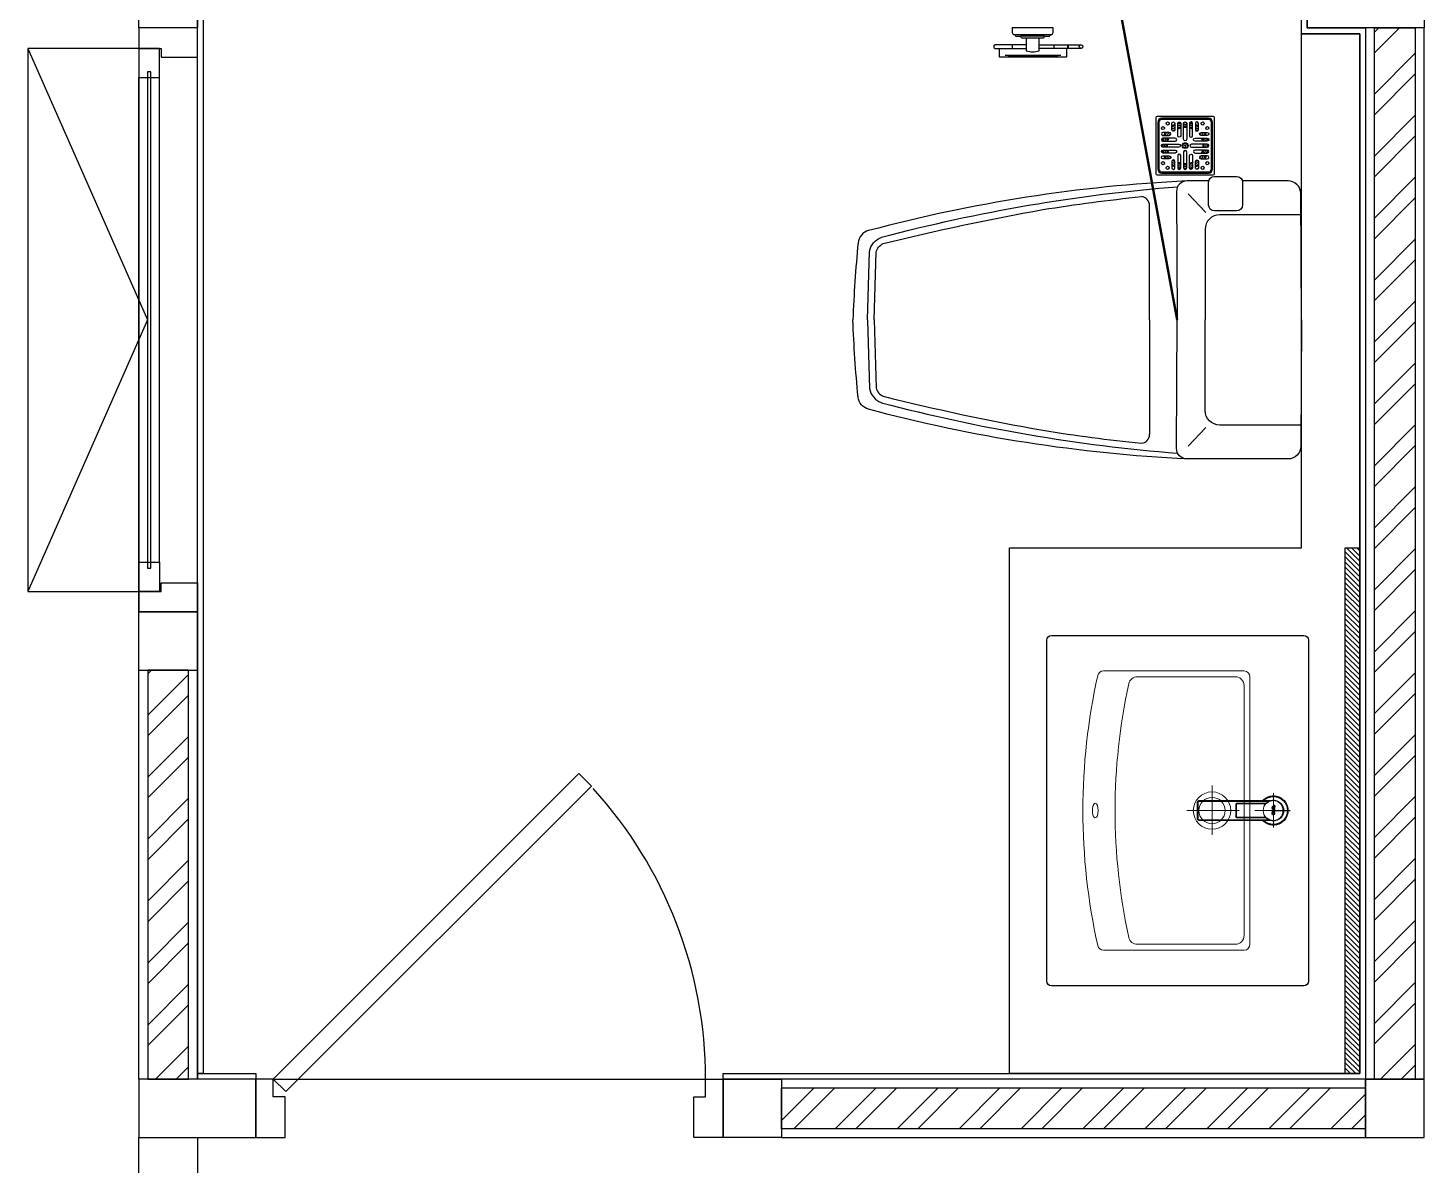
# Model space of a CAD drawing. Header units: inches. Extents: x -1366 to 1200, y -585 to 2545.
# Drawn here: x 724.522 to 726.912, y 1991.243 to 1993.19 of the extents above; entities that cross this region are included whole.
import ezdxf
from ezdxf.enums import TextEntityAlignment as Align

# ---------------------------------------------------------------- set-up
doc = ezdxf.new("R2010")
doc.units = ezdxf.units.IN
doc.header["$MEASUREMENT"] = 0
doc.linetypes.add('CENTER', pattern=[1.625, 1.25, -0.125, 0.125, -0.125])
doc.layers.get('0').update_dxf_attribs({"linetype": 'CONTINUOUS'})
for name, color, linetype in [('02___PRT_ALL_AXES', 7, 'CONTINUOUS'), ('Counter', 6, 'CONTINUOUS'), ('DOOR', 7, 'CONTINUOUS'), ('DOOR_SWNG', 1, 'CONTINUOUS'), ('Floor-2', 9, 'CONTINUOUS'), ('SANITARY', 9, 'CONTINUOUS'), ('SN - Sanitary', 144, 'CONTINUOUS'), ('WALL', 7, 'CONTINUOUS'), ('Wall-Tile', 4, 'CONTINUOUS'), ('WALL_HATC', 251, 'CONTINUOUS'), ('WC-DET', 8, 'CONTINUOUS'), ('WC-DET1', 15, 'CONTINUOUS'), ('WC-DET2', 15, 'CONTINUOUS'), ('WC-OUT', 9, 'CONTINUOUS'), ('WC-SERIAL', 4, 'CONTINUOUS'), ('wind', 7, 'CONTINUOUS')]:
    doc.layers.add(name, color=color, linetype=linetype)
doc.layers.add('LAYER_1', color=5, linetype='CONTINUOUS', lineweight=50)
doc.styles.get("Standard").update_dxf_attribs({"font": 'THSarabunPSK.ttf'})
pattern_1 = [(224.9969445753095, (691.6061392136249, 2004.809566115988), (0.0530301804106212, -0.0530358366165461), []), (224.9969445753095, (691.5707838746752, 2004.80956800139), (0.0530301804106212, -0.0530358366165461), [])]

# ---------------------------------------------------------------- blocks, each defined once
blk = doc.blocks.new('VRH_FUVHU-W002AS_100 x100')
at = {"layer": 'SN - Sanitary'}
for points in [[(-48, -50), (48, -50, 0.414213562373095), (50, -48), (50, 48, 0.414213562373095), (48, 50), (-48, 50, 0.414213562373095), (-50, 48), (-50, -48, 0.414213562373095)], [(-40, -47), (40, -47, 0.414213562373095), (47, -40), (47, 40, 0.414213562373095), (40, 47), (-40.00000000000001, 47, 0.414213562373095), (-47.00000000000001, 40), (-47, -40, 0.414213562373095)], [(-40, -45), (40, -45, 0.414213562373095), (45, -40), (45, 40, 0.414213562373095), (40, 45), (-40.00000000000001, 45, 0.414213562373095), (-45.00000000000001, 40), (-45, -40, 0.414213562373095)], [(-17.49613179034714, 27.16785456634489, -0.9999999999999999), (-22.76647637825772, 27.16785456634483), (-22.76647637825772, 37.9756906261477, -0.9999999999999999), (-17.49613179034714, 37.97569062614775)], [(-7.522825035663573, 16.97573283329206, -0.9999999999999999), (-12.79316962357416, 16.97573283329206), (-12.79316962357416, 37.97569062614775, -0.9999999999999999), (-7.522825035663573, 37.97569062614775)], [(2.635172293955293, 10.83381712265373, -0.9999999999999999), (-2.635172293955293, 10.83381712265367), (-2.635172293955293, 37.97569062614775, -0.9999999999999999), (2.635172293955293, 37.97569062614775)], [(7.522825035663573, 16.97573283329206, 0.9999999999999999), (12.79316962357416, 16.97573283329206), (12.79316962357416, 37.97569062614775, 0.9999999999999999), (7.522825035663573, 37.97569062614775)], [(17.49613179034714, 27.16785456634489, 0.9999999999999999), (22.76647637825772, 27.16785456634483), (22.76647637825772, 37.9756906261477, 0.9999999999999999), (17.49613179034714, 37.97569062614775)], [(-27.16785456634489, 17.49613179034714, 0.9999999999999999), (-27.16785456634489, 22.76647637825772), (-37.97569062614775, 22.76647637825772, 0.9999999999999999), (-37.97569062614775, 17.49613179034714)], [(-16.97573283329211, 7.522825035663573, 0.9999999999999999), (-16.97573283329211, 12.79316962357416), (-37.97569062614775, 12.79316962357416, 0.9999999999999999), (-37.97569062614775, 7.522825035663573)], [(-10.83381712265373, -2.635172293955293, 0.9999999999999999), (-10.83381712265373, 2.635172293955293), (-37.97569062614775, 2.635172293955293, 0.9999999999999999), (-37.97569062614775, -2.635172293955293)], [(10.83381712265373, -2.635172293955293, -0.9999999999999999), (10.83381712265373, 2.635172293955293), (37.97569062614775, 2.635172293955293, -0.9999999999999999), (37.97569062614775, -2.635172293955293)], [(16.97573283329211, 7.522825035663573, -0.9999999999999999), (16.97573283329211, 12.79316962357416), (37.97569062614775, 12.79316962357416, -0.9999999999999999), (37.97569062614775, 7.522825035663573)], [(27.16785456634489, 17.49613179034714, -0.9999999999999999), (27.16785456634489, 22.76647637825772), (37.97569062614775, 22.76647637825772, -0.9999999999999999), (37.97569062614775, 17.49613179034714)], [(-16.97573283329211, -7.522825035663573, -0.9999999999999999), (-16.97573283329211, -12.79316962357416), (-37.97569062614775, -12.79316962357416, -0.9999999999999999), (-37.97569062614775, -7.522825035663573)], [(-27.16785456634489, -17.49613179034714, -0.9999999999999999), (-27.16785456634489, -22.76647637825772), (-37.97569062614775, -22.76647637825772, -0.9999999999999999), (-37.97569062614775, -17.49613179034714)], [(-7.522825035663573, -16.97573283329206, 0.9999999999999999), (-12.79316962357416, -16.97573283329206), (-12.79316962357416, -37.97569062614775, 0.9999999999999999), (-7.522825035663573, -37.97569062614775)], [(2.635172293955293, -10.83381712265373, 0.9999999999999999), (-2.635172293955293, -10.83381712265367), (-2.635172293955293, -37.97569062614775, 0.9999999999999999), (2.635172293955293, -37.97569062614775)], [(7.522825035663573, -16.97573283329206, -0.9999999999999999), (12.79316962357416, -16.97573283329206), (12.79316962357416, -37.97569062614775, -0.9999999999999999), (7.522825035663573, -37.97569062614775)], [(16.97573283329211, -7.522825035663573, 0.9999999999999999), (16.97573283329211, -12.79316962357416), (37.97569062614775, -12.79316962357416, 0.9999999999999999), (37.97569062614775, -7.522825035663573)], [(27.16785456634489, -17.49613179034714, 0.9999999999999999), (27.16785456634489, -22.76647637825772), (37.97569062614775, -22.76647637825772, 0.9999999999999999), (37.97569062614775, -17.49613179034714)], [(-17.49613179034714, -27.16785456634489, 0.9999999999999999), (-22.76647637825772, -27.16785456634483), (-22.76647637825772, -37.9756906261477, 0.9999999999999999), (-17.49613179034714, -37.97569062614775)], [(17.49613179034714, -27.16785456634489, -0.9999999999999999), (22.76647637825772, -27.16785456634483), (22.76647637825772, -37.9756906261477, -0.9999999999999999), (17.49613179034714, -37.97569062614775)]]:
    blk.add_lwpolyline(points, format="xyb", close=True, dxfattribs=at)
for points in [[(-47, 40), (-45, 40)], [(-40.00000000000003, 47.00000000000006), (-40, 45.00000000000006)], [(40.00000000000003, 47.00000000000006), (40, 45.00000000000006)], [(47, 40), (45, 40)], [(2.01506858167204, 0), (-2.01506858167204, 0)], [(0, -2.01506858167204), (0, 2.01506858167204)], [(-47, -40), (-45, -40)], [(-40.00000000000003, -47.00000000000003), (-40, -45.00000000000006)], [(40.00000000000003, -47.00000000000003), (40, -45.00000000000006)], [(47, -40), (45, -40)]]:
    blk.add_lwpolyline(points, dxfattribs=at)
for centre, radius in [((-37.97569062614775, 30.00503489224138), 2.635172293955293), ((-30.00503489224138, 37.9756906261477), 2.635172293955293), ((30.00503489224138, 37.9756906261477), 2.635172293955293), ((37.97569062614775, 30.00503489224138), 2.635172293955293), ((0, 0), 5), ((0, 0), 4), ((-37.97569062614775, -30.00503489224138), 2.635172293955293), ((-30.00503489224138, -37.9756906261477), 2.635172293955293), ((30.00503489224138, -37.9756906261477), 2.635172293955293), ((37.97569062614775, -30.00503489224138), 2.635172293955293)]:
    blk.add_circle(centre, radius, dxfattribs=at)
for radius, start, end in [(40.61086292010305, 115.5198605312625, 124.0973472642219), (38.90313067597299, 116.7267363850329, 125.8177820269512), (35.78999019699813, 119.2653814011738, 129.5025791263159), (32.79759380335099, 122.2393826201363, 130.7225385202378), (38.90313067597299, 101.160198665241, 109.1987952548455), (35.78999019699813, 102.1336949111558, 110.9437386379434), (32.79759380335099, 103.260057349662, 112.9584987904541), (30.8143920969319, 104.1306313798617, 114.5299377394349), (40.61086292010305, 101.6879179859994, 108.2626432864232), (35.78999019699813, 85.77756230422611, 94.22243769577389), (32.79759380335099, 85.39151642012311, 94.60848357987689), (30.8143920969319, 85.09421150847987, 94.90578849152014), (38.90313067597299, 86.32255456619133, 93.67744543380869), (35.78999019699813, 69.05626136205657, 77.86630508884417), (32.79759380335099, 67.04150120954591, 76.73994265033804), (30.8143920969319, 65.47006226056509, 75.8693686201383), (38.90313067597299, 70.80120474515454, 78.83980133475904), (40.61086292010305, 71.73735671357684, 78.31208201400062), (40.61086292010305, 55.9026527357781, 64.48013946873748), (38.90313067597299, 54.18221797304879, 63.27326361496705), (35.78999019699813, 50.49742087368411, 60.73461859882617), (32.79759380335099, 49.27746147976224, 57.7606173798637), (40.61086292010305, 161.7373567135768, 168.312082013999), (38.90313067597299, 176.3225545661898, 183.6774454338102), (38.90313067597299, 160.801204745155, 168.8398013347606), (40.61086292010305, 145.9026527357768, 154.4801394687375), (35.78999019699813, 175.7775623042276, 184.2224376957724), (35.78999019699813, 159.0562613620572, 167.8663050888454), (38.90313067597299, 144.1822179730475, 153.273263614967), (32.79759380335099, 175.3915164201233, 184.6084835798767), (32.79759380335099, 157.0415012095444, 166.7399426503392), (35.78999019699813, 140.4974208736841, 150.7346185988268), (30.8143920969319, 175.0942115084797, 184.9057884915203), (30.8143920969319, 155.4700622605629, 165.8693686201399), (32.79759380335099, 139.2774614797646, 147.7606173798623), (32.79759380335099, 32.23938262013767, 40.72253852023547), (35.78999019699813, 29.2653814011732, 39.50257912631591), (30.8143920969319, 14.13063137986013, 24.52993773943707), (32.79759380335099, 13.26005734966076, 22.95849879045559), (30.8143920969319, 355.0942115084797, 4.905788491520265), (38.90313067597299, 26.72673638503295, 35.81778202695254), (32.79759380335099, 355.3915164201233, 4.608483579876753), (35.78999019699813, 12.13369491115458, 20.94373863794284), (40.61086292010305, 25.51986053126252, 34.09734726422325), (35.78999019699813, 355.7775623042276, 4.222437695772387), (38.90313067597299, 11.16019866523936, 19.19879525484493), (40.61086292010305, 11.68791798600097, 18.26264328642316), (38.90313067597299, 356.3225545661898, 3.677445433810205), (40.61086292010305, 191.687917986001, 198.2626432864232), (38.90313067597299, 191.1601986652394, 199.1987952548449), (40.61086292010305, 205.5198605312625, 214.0973472642233), (35.78999019699813, 192.1336949111546, 200.9437386379428), (38.90313067597299, 206.726736385033, 215.8177820269525), (32.79759380335099, 193.2600573496608, 202.9584987904556), (35.78999019699813, 209.2653814011732, 219.5025791263159), (30.8143920969319, 194.1306313798601, 204.529937739437), (32.79759380335099, 212.2393826201377, 220.7225385202355), (32.79759380335099, 319.2774614797645, 327.7606173798623), (35.78999019699813, 320.4974208736841, 330.7346185988268), (30.8143920969319, 335.4700622605629, 345.8693686201399), (32.79759380335099, 337.0415012095444, 346.7399426503392), (38.90313067597299, 324.1822179730475, 333.273263614967), (35.78999019699813, 339.0562613620572, 347.8663050888454), (40.61086292010305, 325.9026527357768, 334.4801394687374), (38.90313067597299, 340.8012047451551, 348.8398013347606), (40.61086292010305, 341.7373567135768, 348.312082013999), (35.78999019699813, 230.4974208736841, 240.7346185988262), (38.90313067597299, 234.1822179730488, 243.273263614967), (40.61086292010305, 235.9026527357781, 244.4801394687374), (32.79759380335099, 229.2774614797622, 237.7606173798637), (30.8143920969319, 245.4700622605651, 255.8693686201383), (32.79759380335099, 247.0415012095459, 256.739942650338), (35.78999019699813, 249.0562613620565, 257.8663050888442), (38.90313067597299, 250.8012047451546, 258.839801334759), (40.61086292010305, 251.7373567135768, 258.3120820140006), (30.8143920969319, 265.0942115084798, 274.9057884915201), (32.79759380335099, 265.3915164201231, 274.6084835798769), (35.78999019699813, 265.7775623042261, 274.2224376957739), (38.90313067597299, 266.3225545661913, 273.6774454338087), (30.8143920969319, 284.1306313798617, 294.5299377394349), (32.79759380335099, 283.260057349662, 292.9584987904541), (35.78999019699813, 282.1336949111558, 290.9437386379435), (38.90313067597299, 281.160198665241, 289.1987952548454), (40.61086292010305, 281.6879179859994, 288.2626432864232), (32.79759380335099, 302.2393826201363, 310.7225385202378), (35.78999019699813, 299.2653814011738, 309.5025791263159), (38.90313067597299, 296.726736385033, 305.8177820269512), (40.61086292010305, 295.5198605312626, 304.0973472642219)]:
    blk.add_arc((0, 0), radius, start, end, dxfattribs=at)
blk = doc.blocks.new('PM753P')
at = {"layer": 'WC-DET'}
for points in [[(0.03, -0.0109999999999999), (-0.03, -0.0109999999999999)], [(-0.02, -0.0139999999999999), (0.02, -0.0139999999999999)], [(-0.061, -0.029), (-0.061, -0.035)], [(-0.0595, -0.029), (-0.0595, -0.035)], [(-0.048, -0.047), (0.047, -0.047)], [(-0.0362424936599984, -0.029), (-0.0362424936599984, -0.035)], [(0.0352317941165917, -0.029), (0.0352317941165917, -0.035)], [(-0.0432976107272254, -0.0485), (0.0417425668072313, -0.0485)]]:
    blk.add_lwpolyline(points, dxfattribs=at)
at = {"layer": 'WC-OUT'}
blk.add_lwpolyline([(0.02, -0.0145), (0.02, -0.0154999999999998, -0.4142135623730951), (0.0185, -0.0169999999999999), (-0.0185, -0.0169999999999999, -0.4142135623730951), (-0.02, -0.0154999999999998), (-0.02, -0.0145, 0.4142135623730951), (-0.0204999999999999, -0.0139999999999999), (-0.0285, -0.0139999999999999, -0.4142135623730951), (-0.03, -0.0125), (-0.03, -0.0115, 0.4142135623730973), (-0.0304999999999999, -0.0109999999999999), (-0.032, -0.0109999999999999, -0.4142135623730951), (-0.035, -0.008), (-0.035, 1e-16), (0.035, 1e-16), (0.035, -0.008, -0.4142135623731015), (0.032, -0.0109999999999999), (0.0305, -0.0109999999999999, 0.4142135623730951), (0.03, -0.0114999999999998), (0.03, -0.0125, -0.4142135623730951), (0.0285, -0.0139999999999999), (0.0205, -0.0139999999999999, 0.4142135623730951)], format="xyb", close=True, dxfattribs=at)
for points in [[(0.011, -0.0169999999999999), (0.011, -0.0389999999999999, -0.1818181818181812), (-0.011, -0.0389999999999999), (-0.011, -0.0169999999999999)], [(-0.011, -0.0289999999999999), (-0.083, -0.0289999999999999, 0.9999999705492818), (-0.083, -0.0349999999999999), (-0.011, -0.0349999999999999)], [(0.011, -0.0289999999999999), (0.064, -0.0289999999999999, -0.9999999705492818), (0.064, -0.0349999999999999), (0.011, -0.0349999999999999)]]:
    blk.add_lwpolyline(points, format="xyb", dxfattribs=at)
blk.add_lwpolyline([(-0.058, -0.035), (-0.058, -0.05), (0.057, -0.05), (0.057, -0.035)], dxfattribs=at)
blk.add_arc((-0.0827812566828428, -0.0318620091079737), 0.0028716502099702, 265.7151114807709, 94.6963102614544, dxfattribs=at)
at = {"layer": 'WC-SERIAL', "flags": 8}
blk.add_attdef('PM753', text='', height=0.03, dxfattribs=at).set_placement((0.007, -0.1009), align=Align.MIDDLE)
blk = doc.blocks.new('ct1113ap')
h = blk.add_hatch()
h.set_pattern_fill('ANSI31', color=1, style=0)
h.set_pattern_definition([(44.99999999999078, (-850.4884690823365, 321.9648326864616), (-0.088388347648106, 0.0883883476485607), [])])
h.paths.add_polyline_path([(1.500001759286533, 2.087502280799072, 1.000000000000004), (-1.500001759281076, 2.087502280799072, 1.000000000000004)])
h.paths.add_polyline_path([(1.100854637759767, 2.087502280799072, -1.000000000000004), (-1.10085463775431, 2.087502280799072, -1.000000000000004)], flags=16)
h.paths.add_polyline_path([(1.500001759286533, -5.305351320383579, 1.000000000000004), (-1.500001759281076, -5.305351320383579, 1.000000000000004)])
h.paths.add_polyline_path([(1.100854637759767, -5.305351320383579, -1.000000000000004), (-1.10085463775431, -5.305351320383579, -1.000000000000004)], flags=16)
h.paths.add_polyline_path([(2.729528236517581, -6.805353078329972), (1.528914164049638, -6.805353078329972), (1.528914164049638, -8.005965182403543), (2.729528236517581, -8.005965182403543)])
h.paths.add_polyline_path([(-0.5746404504661768, 4.366378870855442, -3.621206788829094), (0.5551465604839905, 4.354723525523241), (0.8421258720336482, 4.064049882289055, 3.204250205246413), (-0.8641300081799272, 4.079266260557688)])
h.paths.add_polyline_path([(1.07048490309171, -2.524952780639069), (-1.466250977688105, -2.524952780639069), (-1.466250977688105, -2.891886529256681), (1.07048490309171, -2.891886529256681), (1.07048490309171, -3.655349561103776), (1.465530169543854, -3.655349561103776), (1.465530169543854, -1.75852171523502), (1.07048490309171, -1.75852171523502)])
h.paths.add_polyline_path([(1.07048490309171, -0.3285913400500249), (-1.466250977688105, -0.3285913400500249), (-1.466250977688105, -0.6953554867500316), (1.07048490309171, -0.6953554867500316), (1.07048490309171, -1.458521715241659), (1.465530169543854, -1.458521715241659), (1.465530169543854, 0.4375005215188139), (1.07048490309171, 0.4375005215188139)])
at = {"color": 7, "linetype": 'Continuous'}
for p, q in [((-130, 14), (-130, -14)), ((-64, -11), (-64, 11)), ((-63, 12), (-13.97318861249914, 12)), ((-13.97318861249914, -12), (-63, -12))]:
    blk.add_line(p, q, dxfattribs=at)
at = {"color": 6, "linetype": 'Continuous'}
for p, q in [((-129, 14.15730337080004), (-129, -14.15730337080004)), ((-127, 16.17977528089978), (-126.9999999903994, 17)), ((-63.5, -11.07382550330021), (-63.5, 11.07382550340026)), ((-63, 12), (-63, 11.57718120810023)), ((-63, 11.57718120810023), (-13.97318861249914, 11.57718120810023)), ((-13.97318861249914, 12), (-13.97318861249914, 11.57718120810023)), ((-127, -16.17977528089978), (-127, -17)), ((-63, -12), (-63, -11.57718120800018)), ((-13.97318861249914, -11.57718120800018), (-63, -11.57718120800018)), ((-13.97318861249914, -12), (-13.97318861249914, -11.57718120800018))]:
    blk.add_line(p, q, dxfattribs=at)
at = {"color": 6}
for p, q in [((-0.5746404504661768, 4.366378870854987), (-0.8641300081799272, 4.079266260557688)), ((0.8421258720336482, 4.064049882289055), (0.5551465604839905, 4.354723525523241))]:
    blk.add_line(p, q, dxfattribs=at)
at = {"color": 6, "linetype": 'CENTER'}
blk.add_line((1.965546018685018, 0), (28.78572519084719, 0), dxfattribs=at)
at = {"color": 7, "linetype": 'Continuous'}
for centre, radius, start, end in [((-127, 14), 3, 90, 180), ((-63, 11), 1, 90, 180), ((-13.97318861249914, 15), 3, 270, 312.970283931714), ((0, 0), 17.49999999999969, 227.0297160682904, 132.970283931714), ((-127, -14), 3, 180, 270), ((-63, -11), 1, 180, 270), ((-13.97318861249914, -15), 3.000000000000056, 47.02971606829045, 90)]:
    blk.add_arc(centre, radius, start, end, dxfattribs=at)
at = {"color": 6, "linetype": 'Continuous'}
for centre, radius, start, end in [((-13.97491401949992, 15.06448335520008), 3.487302574000151, 270.0283481412262, 313.2038062101046), ((-13.97491204439939, -15.06447837079986), 3.487297588600085, 46.79616138008737, 89.97168426861734)]:
    blk.add_arc(centre, radius, start, end, dxfattribs=at)
for points, knots in [([(-129, 14.15730337080004), (-129.1276235729001, 14.15730337069999), (-129.3639961357994, 14.15022047620005), (-129.6417424165993, 14.12439102179997), (-129.8219364779998, 14.09108611820011), (-129.9053654140989, 14.06868629170003), (-129.9550250954999, 14.04729536739978), (-129.9832336726995, 14.03091557080006), (-130, 14.01206145650031), (-130, 14)], [0, 0, 0, 0, 0.3708297692, 0.686781185, 0.8093465603, 0.9027239472, 0.937688755, 0.9649535973000001, 1, 1, 1, 1]), ([(-127, 16.17977528089978), (-127.2632323176995, 16.17975461569995), (-127.7945735904996, 16.07199168729994), (-128.4592873308993, 15.61568856190024), (-128.8982742817989, 14.94399776770024), (-128.9999850614995, 14.41751897199993), (-129, 14.15730337080004)], [0, 0, 0, 0, 0.2515762181, 0.5020865635, 0.7513069165999999, 1, 1, 1, 1]), ([(-64, 11), (-64, 11.00576802260002), (-63.98664390779959, 11.01933749230011), (-63.9380127138993, 11.03776040620005), (-63.836082111, 11.05700305430037), (-63.6821990446997, 11.07050077560007), (-63.5638080509998, 11.0738253870004), (-63.5, 11.07382550340026)], [0, 0, 0, 0, 0.0336419379, 0.0951387048, 0.3109430639, 0.6278401362, 1, 1, 1, 1]), ([(-63.5, 11.07382550340026), (-63.49998971369951, 11.13880605750001), (-63.47438575589968, 11.27028775029976), (-63.36412982440015, 11.43749396610019), (-63.19794968169936, 11.55056821650032), (-63.06557039809923, 11.57717508350015), (-63, 11.57718120810023)], [0, 0, 0, 0, 0.2489735036, 0.4984401567, 0.7487665066, 1, 1, 1, 1]), ([(-11.92833174229963, 12.80487804879976), (-11.92512090990022, 12.80786908660002), (-11.90949544899922, 12.80558127980021), (-11.88746590600022, 12.79308713330011), (-11.85338685030001, 12.7701770816002), (-11.79204948049937, 12.72090842109992), (-11.70102841910011, 12.63804687740003), (-11.62717455559959, 12.5638872605), (-11.58752226399884, 12.5225077754003)], [0, 0, 0, 0, 0.0293660704, 0.0878353064, 0.1785040218, 0.2992734553, 0.6164653629, 1, 1, 1, 1]), ([(-11.58752226399884, 12.5225077754003), (-10.98870842040014, 13.08404552310003), (-9.707075093499952, 14.12268449190015), (-7.579398114599826, 15.38617376169987), (-5.286566154600223, 16.32914493530006), (-2.876962985299542, 16.92883416519999), (-0.4028010123001877, 17.17010663309975), (2.080437673100278, 17.04665858860017), (4.516915811000217, 16.5617213280002), (6.852987591900273, 15.72774779459996), (9.039244145100383, 14.56500884120032), (11.03145776020028, 13.09992531850003), (12.79057889420073, 11.3637074256003), (14.28230615450047, 9.391721899500226), (15.47687387570113, 7.223557754399735), (16.34941597070065, 4.90288580610013), (16.8809814754004, 2.478372682699955), (16.99999516520074, 0.8255417031000434), (17, 0)], [0, 0, 0, 0, 0.0623128127, 0.1247039322, 0.1872047529, 0.2498223249, 0.3125165349, 0.3752228425, 0.4378715281, 0.5004136845, 0.5628373072999999, 0.6251699931, 0.6874685123000001, 0.7497984735, 0.8122104613, 0.8747263506, 0.9373360472, 1, 1, 1, 1]), ([(17, 0), (16.99998034090095, -0.8259717828000248), (16.88084951339988, -2.479582122399734), (16.3488621032011, -4.90496727180016), (15.47574273559985, -7.225977788600176), (14.28079796220027, -9.3940429485001), (12.78882958920076, -11.36567222560006), (11.02963389180059, -13.1014630226), (9.03744443260075, -14.56612349789975), (6.85130366210069, -15.72847853860003), (4.515417734000948, -16.5621248077), (2.079168711899911, -17.04680564039973), (-0.4038242895994699, -17.17007211960026), (-2.877744119199633, -16.92868920789988), (-5.287127261199203, -16.32895190930003), (-7.57975717519912, -15.38598242549961), (-9.7072466289992, -14.12255797990019), (-10.98876335909972, -13.08399423880019), (-11.58752226399884, -12.52250777539984)], [0, 0, 0, 0, 0.0626966017, 0.1253327672, 0.1878600622, 0.2502732937, 0.3125979268, 0.3748900587, 0.4372159853, 0.4996324443, 0.5621673296, 0.6248090406, 0.6875089679, 0.7501974359, 0.8128098559999999, 0.8753064086, 0.937692889, 1, 1, 1, 1]), ([(-129, -14.15730337080004), (-129.1276235522, -14.1573033151999), (-129.3639960903001, -14.15022034479989), (-129.6417423491994, -14.12439084659991), (-129.8219364255001, -14.09108595739963), (-129.9053653771989, -14.06868615769963), (-129.9550250745997, -14.04729526019992), (-129.9832336398995, -14.03091550489989), (-130, -14.01206143699983), (-130, -14)], [0, 0, 0, 0, 0.3708297443, 0.6867811856999999, 0.8093465956, 0.9027240055, 0.9376888133, 0.9649536504999999, 1, 1, 1, 1]), ([(-129, -14.15730337080004), (-128.9999779259997, -14.41761388469968), (-128.8982039560997, -14.94428320960014), (-128.4590079705995, -15.61598612619991), (-127.7942810873992, -16.07206895249965), (-127.2631315257995, -16.17976149539982), (-127, -16.17977528089978)], [0, 0, 0, 0, 0.2487835579, 0.4980902018, 0.7485203495999999, 1, 1, 1, 1]), ([(-64, -11), (-64, -11.00576806299978), (-63.98664400889902, -11.01933766559978), (-63.93801274699945, -11.03776074079997), (-63.83608221279974, -11.05700343309991), (-63.68219908959964, -11.07050105500002), (-63.56380807409914, -11.07382550330021), (-63.5, -11.07382550330021)], [0, 0, 0, 0, 0.0336421618, 0.0951389677, 0.3109431736, 0.6278401376, 1, 1, 1, 1]), ([(-63, -11.57718120800018), (-63.06562409710023, -11.57717073669983), (-63.19810550319926, -11.55052587350019), (-63.36428612209966, -11.43733677820001), (-63.47442499689896, -11.27013114149986), (-63.49999404449954, -11.13875226389973), (-63.5, -11.07382550330021)], [0, 0, 0, 0, 0.2514393374, 0.5019403528999999, 0.7512325158, 1, 1, 1, 1]), ([(-11.92833179199988, -12.80487800250012), (-11.92512099829946, -12.80786906989988), (-11.90949552939946, -12.80558141829988), (-11.8874660101992, -12.79308727769967), (-11.85338696489998, -12.7701773105), (-11.79204958139962, -12.7209086554999), (-11.70102847099952, -12.63804704929998), (-11.62717457500003, -12.5638873332), (-11.58752226369961, -12.52250777569998)], [0, 0, 0, 0, 0.0293660084, 0.0878350981, 0.1785036794, 0.2992730229, 0.6164650183, 1, 1, 1, 1])]:
    blk.add_open_spline(points, degree=3, knots=knots, dxfattribs=at)
at = {"layer": '02___PRT_ALL_AXES', "color": 7, "linetype": 'Continuous'}
for p, q in [((-4.138757871499365, 17), (-127, 17)), ((-127, -17), (-4.139300584000011, -17))]:
    blk.add_line(p, q, dxfattribs=at)
at = {"layer": '02___PRT_ALL_AXES', "color": 6, "linetype": 'Continuous'}
for p, q in [((-6.661550761598846, 16.17977528089978), (-127, 16.17977528089978)), ((-127, -16.17977528089978), (-6.662001693999628, -16.17977528089978))]:
    blk.add_line(p, q, dxfattribs=at)
at = {"layer": '02___PRT_ALL_AXES', "color": 7, "linetype": 'Continuous'}
blk.add_arc((0, 0), 24.9999999999998, 222.8438244378139, 137.1561755621861, dxfattribs=at)
at = {"layer": '02___PRT_ALL_AXES', "color": 6, "linetype": 'Continuous'}
blk.add_arc((0, 0), 23.99999999999978, 225.105360638503, 134.8946393615016, dxfattribs=at)
at = {"layer": 'LAYER_1', "color": 6}
for p, q in [((1.07048490309171, 0.4375005215188139), (1.07048490309171, -0.3285913400500249)), ((1.465530169543854, 0.4375005215188139), (1.07048490309171, 0.4375005215188139)), ((1.465530169543854, -1.458521715241659), (1.465530169543854, 0.4375005215188139)), ((1.07048490309171, -0.3285913400500249), (-1.466250977688105, -0.3285913400500249)), ((-1.466250977688105, -0.3285913400500249), (-1.466250977688105, -0.6953554867500316)), ((-1.466250977688105, -0.6953554867500316), (1.07048490309171, -0.6953554867500316)), ((1.07048490309171, -2.524952780639069), (-1.466250977688105, -2.524952780639069)), ((-1.466250977688105, -2.524952780639069), (-1.466250977688105, -2.891886529256681)), ((-1.466250977688105, -2.891886529256681), (1.07048490309171, -2.891886529256681)), ((1.07048490309171, -0.6953554867500316), (1.07048490309171, -1.458521715241659)), ((1.07048490309171, -1.458521715241659), (1.465530169543854, -1.458521715241659)), ((1.07048490309171, -1.75852171523502), (1.07048490309171, -2.524952780639069)), ((1.465530169543854, -1.75852171523502), (1.07048490309171, -1.75852171523502)), ((1.07048490309171, -2.891886529256681), (1.07048490309171, -3.655349561103776)), ((1.07048490309171, -3.655349561103776), (1.465530169543854, -3.655349561103776)), ((1.465530169543854, -3.655349561103776), (1.465530169543854, -1.75852171523502)), ((2.729528236517581, -6.805353078329972), (1.528914164049638, -6.805353078329972)), ((1.528914164049638, -6.805353078329972), (1.528914164049638, -8.005965182403543)), ((1.528914164049638, -8.005965182403543), (2.729528236517581, -8.005965182403543)), ((2.729528236517581, -6.805353078329972), (2.729528236517581, -8.005965182403543))]:
    blk.add_line(p, q, dxfattribs=at)
for centre, radius in [((1.819e-12, 2.087502280799072), 1.500001759284714), ((1.819e-12, 2.087502280799072), 1.100854637757948), ((1.819e-12, -5.305351320383579), 1.500001759282895), ((1.819e-12, -5.305351320383579), 1.100854637757948)]:
    blk.add_circle(centre, radius, dxfattribs=at)
for radius, start, end in [(1.500001759283208, 304.1538210663375, 234.8242792842708), (1.100854637757473, 300.2840258994606, 238.5338426009147)]:
    blk.add_arc((1.819e-12, 5.305351333793624), radius, start, end, dxfattribs=at)
blk = doc.blocks.new('TF0504P-Acacia')
at = {"layer": 'WC-DET', "lineweight": 13}
for p, q in [((0.0001049031961031, -0.0321434932991451), (-9.5674802481e-06, -0.0919662851954399)), ((0.0288665125557657, -0.0600000000000591), (-0.0297586527784404, -0.0600000000000591)), ((-0.2390000000000043, -0.3509329914782029), (-0.2390000000000043, -0.1100000000000136)), ((-0.2289999999999566, -0.1000000000000227), (0.2290000000000134, -0.1000000000000227)), ((-0.2139999999999702, -0.1100000000000136), (0.2140000000000271, -0.1100000000000136)), ((2.84e-14, -0.1184787535918303), (2.84e-14, -0.2083192096957873)), ((0.2390000000000043, -0.3509329914782029), (0.2390000000000043, -0.1100000000000136)), ((-0.2289999999999566, -0.2927992166048625), (-0.2289999999999566, -0.125)), ((0.2290000000000134, -0.2927992166048625), (0.2290000000000134, -0.125)), ((-0.043114024419225, -0.1650000000000773), (0.0414906653489595, -0.1650000000000773))]:
    blk.add_line(p, q, dxfattribs=at)
for centre, radius in [((-9.5674802481e-06, -0.0600000000000591), 0.0175), ((2.84e-14, -0.1650000000000773), 0.0320000000000009), ((2.84e-14, -0.1650000000000773), 0.0225)]:
    blk.add_circle(centre, radius, dxfattribs=at)
for centre, radius, start, end in [((-0.2289999999999566, -0.1100000000000136), 0.01, 90, 180), ((-0.2139999999999702, -0.125), 0.015, 90, 180), ((0.2140000000000271, -0.125), 0.015, 0, 90), ((0.2290000000000134, -0.1100000000000136), 0.01, 0, 90), ((-0.2139999999999702, -0.2927992166048625), 0.015, 180, 257.6249040752241), ((2.84e-14, 0.6825498239652461), 1.013549823965333, 257.6249040752241, 282.3750959247759), ((0.2140000000000271, -0.2927992166048625), 0.015, 282.3750959247759, 0), ((-0.2289999999999566, -0.3509329914782029), 0.01, 180, 257.5062156881711), ((0.2290000000000134, -0.3509329914782029), 0.01, 282.4937843118289, 0), ((2.84e-14, 0.6815815904694773), 1.067604539288558, 257.4949743890396, 282.5050256109605)]:
    blk.add_arc(centre, radius, start, end, dxfattribs=at)
blk.add_ellipse((2.84e-14, -0.3648533190984153), major_axis=(-0.0125, 0), ratio=0.4000000000000001, dxfattribs=at)
at = {"layer": 'WC-OUT'}
blk.add_lwpolyline([(-0.2920000000000016, -0.4480000000000546, -0.4142135623730951), (-0.2999999999999829, -0.4400000000000546), (-0.3000000000000016, -0.0080000000000382, -0.4142135623730951), (-0.2920000000000016, 0), (0.2920000000000016, 0, -0.4142135623730951), (0.3000000000000016, -0.0080000000000382), (0.3000000000000398, -0.4400000000000546, -0.4142135623730951), (0.2920000000000016, -0.4480000000000546)], format="xyb", close=True, dxfattribs=at)
at = {"layer": 'WC-OUT', "xscale": -0.001, "yscale": 0.001, "zscale": 0.001, "rotation": 270}
blk.add_blockref('ct1113ap', (-9.5674802481e-06, -0.0600000000000591), dxfattribs=at)
at = {"layer": 'WC-SERIAL', "flags": 3}
blk.add_attdef('SERIAL', text='', height=0.025, dxfattribs=at).set_placement((0.0038612741020851, -0.2583900399436048), align=Align.CENTER)
blk = doc.blocks.new('dr080sl3')
at = {"layer": 'DOOR'}
for points in [[(-0.3700000000000006, 0.0499999999999998), (0.1532590180780469, 0.5732590180780472), (0.1744722215136427, 0.552045814642451), (-0.348786796564404, 0.0287867965644035)], [(-0.3999999999999999, 0.0499999999999998), (-0.3999999999999999, -0.0500000000000003), (-0.3500000000000001, -0.0500000000000003), (-0.3500000000000001, 0.02), (-0.3700000000000001, 0.02), (-0.3700000000000001, 0.0499999999999998)], [(0.3999999999999999, 0.0499999999999998), (0.3999999999999999, -0.0500000000000003), (0.3500000000000001, -0.0500000000000003), (0.3500000000000001, 0.02), (0.3700000000000001, 0.02), (0.3700000000000001, 0.0499999999999998)]]:
    blk.add_lwpolyline(points, close=True, dxfattribs=at)
at = {"layer": 'DOOR_SWNG'}
blk.add_arc((-0.3700000000000001, 0.0499999999999998), 0.7400000000000002, 0, 42.27368900609371, dxfattribs=at)
blk = doc.blocks.new('C106P')
for points in [[(1.0309909823e-06, 0), (-0.2159989690090177, -0.0009101852929193, 0.4142135623730951), (-0.2379989690090177, -0.0229101852929193), (-0.2379989690090177, -0.1011622856813764, 0.4153208160291074)], [(0, 0), (0.216, -0.0009101852929193, -0.4142135623730951), (0.238, -0.0229101852929193), (0.2379999999999999, -0.1959101852929193, -0.4142135623730951)], [(-0.235767724252547, -0.1589101852929193, -0.4142135623730951), (-0.245767724252547, -0.1489101852929193), (-0.2457677242525469, -0.1109101852929193, -0.4142135623730948), (-0.2357677242525469, -0.1009101852929193)], [(-0.2379989690090176, -0.1586580849044623), (-0.2379989690090176, -0.1959101852929193, 0.4142135623730951)], [(-0.2379989690090176, -0.1959101852929193, 0.053478968437351), (-0.1529989690090177, -0.7409101852929193, 0.3082229810549564), (-0.1319989690090177, -0.7589101852929193, 0.0143005920037154), (5.154954911e-07, -0.767893053207814, 1.437854903382252)], [(0.2379999999999999, -0.1959101852929193, -0.053478968437351), (0.153, -0.7409101852929193, -0.3082229810549564), (0.132, -0.7589101852929193, -0.0143005920037154), (5.154954911e-07, -0.767893053207814, -1.437854903382251)]]:
    blk.add_lwpolyline(points, format="xyb")
at = {"layer": 'WC-DET1'}
for p, q in [((1.0309909823e-06, -0.26), (-0.195919608840029, -0.2599101852929193)), ((0, -0.26), (0.1959206398310113, -0.2599101852929193))]:
    blk.add_line(p, q, dxfattribs=at)
for points in [[(-0.1799989690090177, -0.0009101852929193), (-0.1799989690090177, -0.1399101852929193, 0.4142135623730951), (-0.1549989690090177, -0.1649101852929193), (1.0309909823e-06, -0.165)], [(0.18, -0.0009101852929193), (0.18, -0.1399101852929193, -0.4142135623730951), (0.155, -0.1649101852929193), (0, -0.165)], [(-0.2357677242525469, -0.1009101852929193), (-0.196767724252547, -0.1009101852929193, -0.4142135623730951), (-0.186767724252547, -0.1109101852929193), (-0.186767724252547, -0.1489101852929193, -0.4142135623730951), (-0.196767724252547, -0.1589101852929193), (-0.235767724252547, -0.1589101852929193, -0.4142135623730951)], [(-1.2449446717e-06, -0.7314185996718672), (-0.1160721586084696, -0.7280752424374657, -0.2341816469781681), (-0.1306295623889625, -0.7159772844560077, -0.0177948777049775), (-0.1888533156373543, -0.4427086877991031, -0.0148844443494833), (-0.2111221396313847, -0.2740432453858386, -0.0203757523379521)], [(2.2759356539e-06, -0.7314185996718672), (0.1160731895994519, -0.7280752424374657, 0.2341816469781681), (0.1306305933799448, -0.7159772844560077, 0.0177948777049775), (0.1888543466283366, -0.4427086877991031, 0.0148844443494833), (0.211123170622367, -0.2740432453858386, 0.0203757523379521)]]:
    blk.add_lwpolyline(points, format="xyb", dxfattribs=at)
at = {"layer": 'WC-DET1', "color": 7}
for points in [[(-0.2379989690090176, -0.1959101852929193, 0.4142135623730951), (-0.2199989690090176, -0.2139101852929193), (5.154954911e-07, -0.213)], [(0.2379999999999999, -0.1959101852929193, -0.4142135623730951), (0.2199999999999999, -0.2139101852929193), (5.154954911e-07, -0.213)]]:
    blk.add_lwpolyline(points, format="xyb", dxfattribs=at)
at = {"layer": 'WC-DET1'}
for centre, start, end in [((-0.1960664574688856, -0.2749952194484766), 89.44225907535512, 176.3819919227077), ((0.1960674884598679, -0.2749952194484766), 3.618008077292336, 90.55774092464488)]:
    blk.add_arc(centre, 0.0150857489039864, start, end, dxfattribs=at)
at = {"layer": 'WC-DET2'}
for points in [[(-0.1839989690090177, -0.1639101852929193), (-0.2159989690090177, -0.1939101852929193)], [(0.184, -0.1639101852929193), (0.216, -0.1939101852929193)]]:
    blk.add_lwpolyline(points, dxfattribs=at)
for points in [[(-0.0001218091629877, -0.7427745186785912), (-0.1173260411527535, -0.7394191291605856, -0.2543233349680017), (-0.1414330290925362, -0.7195853842203189, -6.3830748023e-05), (-0.1416774958737706, -0.7186101154926497, -0.0448699905656672), (-0.2281550551685826, -0.2119563143762523)], [(0.00012284015397, -0.7427745186785912), (0.1173270721437358, -0.7394191291605856, 0.2543233349680017), (0.1414340600835185, -0.7195853842203189, 6.3830748023e-05), (0.1416785268647529, -0.7186101154926497, 0.0448699905656672), (0.2281560861595649, -0.2119563143762523)]]:
    blk.add_lwpolyline(points, format="xyb", dxfattribs=at)
at = {"layer": 'WC-SERIAL', "flags": 8}
blk.add_attdef('C106', text='', height=0.05, dxfattribs=at).set_placement((-0.007, -0.0689101852929193), align=Align.MIDDLE)

msp = doc.modelspace()

# ---------------------------------------------------------------- hatches: boundary and pattern name
at = {"layer": 'WALL_HATC'}
h = msp.add_hatch(dxfattribs=at)
h.set_pattern_fill('ANSI32', color=256, scale=0.2, angle=359.9969445753095, style=0)
h.set_pattern_definition(pattern_1)
h.paths.add_polyline_path([(726.8266730664094, 1991.39038611561), (726.8266705495889, 1993.190386103931), (726.8966680327685, 1993.190386103931), (726.896670549589, 1991.39038611561)])
h = msp.add_hatch(dxfattribs=at)
h.set_pattern_fill('ANSI32', color=256, scale=0.2, angle=0.0030554246905173, style=0)
h.set_pattern_definition([(224.9969445753095, (691.206139213625, 2004.809566115988), (0.0530301804106212, -0.0530358366165461), []), (224.9969445753095, (691.1707838746752, 2004.80956800139), (0.0530301804106212, -0.0530358366165461), [])])
h.paths.add_polyline_path([(724.7266730580646, 1992.090503055228), (724.7266705561811, 1991.390387595837), (724.7966680393607, 1991.390387595837), (724.7966705412442, 1992.090503055228)])
h = msp.add_hatch(dxfattribs=at)
h.set_pattern_fill('ANSI32', color=256, scale=0.2, angle=359.9969445753095, style=0)
h.set_pattern_definition(pattern_1)
h.paths.add_polyline_path([(725.8116705561806, 1991.375385931941), (726.811670549589, 1991.375385479791), (726.8116705495889, 1991.305385823769), (725.8116705561806, 1991.305386275921)])
at = {"layer": 'WC-OUT'}
h = msp.add_hatch(dxfattribs=at)
h.set_pattern_fill('ANSI31', color=251, scale=0.05, angle=270.0005175517122)
h.set_pattern_definition([(314.9994824482879, (782.5312474293414, 2140.858249650235), (0.0044194573027507, 0.0044193774617205), [])])
h.paths.add_polyline_path([(726.7766856895362, 1991.400388309036), (726.7766752800158, 1992.300386287356), (726.8016705495652, 1992.300386513138), (726.8016705495652, 1991.400386513138)])

# ---------------------------------------------------------------- linework, layer by layer
at = {"lineweight": 50}
msp.add_line((725.219401995432, 1999.634469408933), (726.488697572978, 1992.690387764874), dxfattribs=at)
at = {"layer": 'Counter'}
msp.add_lwpolyline([(726.8016784558546, 1991.400386513137), (726.2016923521835, 1991.400386513138), (726.2016918564495, 1992.300386513138), (726.701697572978, 1992.300386513138), (726.7016979659838, 1993.180389991741), (726.8016644546842, 1993.180386457469)], close=True, dxfattribs=at)
at = {"layer": 'Floor-2'}
msp.add_line((724.9416705561811, 1991.390386103931), (725.6816705561811, 1991.390386103931), dxfattribs=at)
at = {"layer": 'WALL'}
for points in [[(724.8116705561808, 1993.190271431848), (724.7116705561808, 1993.190271431848), (724.7116705412442, 1993.290271431848), (724.8116705412442, 1993.290271431848)], [(726.7116582727616, 1993.190386103931), (726.7116582727616, 1993.290385879716), (726.9116705495885, 1993.290385879716), (726.9116705495885, 1993.190386103931)], [(726.9116705495888, 1991.390386103929), (726.9116705495885, 1993.190386103931), (726.8116705495886, 1993.190386103931), (726.8116705495889, 1991.390386103929)], [(724.7116705612034, 1992.090387232466), (724.7116705561808, 1992.190387232466), (724.8116705561812, 1992.190387232367), (724.8116705612038, 1992.090387232367)], [(724.8116705412441, 1992.090503066909), (724.8116705561807, 1991.390387595837), (724.7116705561808, 1991.390387595837), (724.7116705412442, 1992.090503066909)], [(724.9116705561811, 1991.290386103931), (724.9116705561811, 1991.390386103931), (724.7116705561808, 1991.390386103931), (724.7116705561808, 1991.290386103931)], [(725.7116705561812, 1991.290386103931), (725.7116705541296, 1991.390386103932), (725.8116705561806, 1991.390386103932), (725.8116705541296, 1991.290386103931)], [(726.8116705495889, 1991.390386103929), (725.8116705561806, 1991.390386103932), (725.8116705561806, 1991.290386103931), (726.8116705495889, 1991.290386103931)], [(726.911671811295, 1991.290386219826), (726.9116718079995, 1991.39038611561), (726.811671807999, 1991.39038611561), (726.8116718112947, 1991.290386219826)], [(724.7116705561735, 1991.290386125938), (724.8116705561739, 1991.290386125938), (724.8116705561739, 1991.190386161812), (724.7116705561735, 1991.190386161812)]]:
    msp.add_lwpolyline(points, close=True, dxfattribs=at)
at = {"layer": 'Wall-Tile'}
for points in [[(725.0116705561811, 1994.190386021298), (725.0116705561811, 1994.180386152543), (724.9216705561815, 1994.180386143257), (724.9216705561815, 1994.080386142223), (724.8216705561807, 1994.080386143462), (724.8216705561807, 1991.400386103931), (724.8116705561806, 1991.400386103931), (724.8116705561807, 1994.090386142223), (724.9116705561815, 1994.090386142223), (724.9116705561815, 1994.190386142224), (725.0116705561811, 1994.190386021298)], [(725.7116705561812, 1991.390386103932), (725.7116705561823, 1991.400386103932), (726.8016717644882, 1991.400386103841), (726.8016644546842, 1993.180386457469), (726.7016979659838, 1993.180389991741), (726.7016586657576, 1994.180386326908), (725.8116705561811, 1994.180386235083), (725.8116705561811, 1994.190386235186), (726.7116582727616, 1994.190386328147), (726.7116975730017, 1993.190389638216), (726.8116644111751, 1993.190386103931), (726.811671807999, 1991.39038610384), (725.7116705561812, 1991.390386103932)]]:
    msp.add_lwpolyline(points, dxfattribs=at)
msp.add_lwpolyline([(724.9116705561811, 1991.390386103931), (724.8116705561806, 1991.390386103931), (724.8116705561806, 1991.400386103931), (724.9116705561811, 1991.400386103931)], close=True, dxfattribs=at)
at = {"layer": 'WALL_HATC'}
for points in [[(726.8266730664094, 1991.39038611561), (726.8266705495889, 1993.190386103931), (726.8966680327685, 1993.190386103931), (726.896670549589, 1991.39038611561)], [(724.7266730580646, 1992.090503055228), (724.7266705561811, 1991.390387595837), (724.7966680393607, 1991.390387595837), (724.7966705412442, 1992.090503055228)]]:
    msp.add_lwpolyline(points, close=True, dxfattribs=at)
msp.add_lwpolyline([(725.8116705561806, 1991.375385931941), (726.811670549589, 1991.375385479791), (726.8116705495889, 1991.305385823769), (725.8116705561806, 1991.305386275921), (725.8116705561806, 1991.375385931941)], dxfattribs=at)
at = {"layer": 'WC-OUT'}
msp.add_lwpolyline([(726.7766856895362, 1991.400388309036), (726.7766752800158, 1992.300386287356), (726.8016705495652, 1992.300386513138), (726.8016705495652, 1991.400386513138)], close=True, dxfattribs=at)
at = {"layer": 'wind', "color": 8, "linetype": 'Continuous'}
for p, q in [((724.7116705561808, 1992.275387232171), (724.7116705561808, 1993.105387304195)), ((724.7466705561807, 1992.275387232466), (724.7466705561816, 1993.105387204732))]:
    msp.add_line(p, q, dxfattribs=at)
at = {"layer": 'wind'}
for points in [[(724.7116705561808, 1993.19038726834), (724.7116705692603, 1993.15538726834), (724.7496704567199, 1993.155387267561), (724.7496704140946, 1993.140387267561), (724.8116704140917, 1993.140387091372), (724.8116705561803, 1993.19038726629)], [(724.7116705692603, 1993.15538726834), (724.7116705561808, 1993.105387304195), (724.7466705561816, 1993.105387204732), (724.746670556047, 1993.155387204732)], [(724.7116705561808, 1992.225387232469), (724.7116705561808, 1992.27538723224), (724.7466705561807, 1992.275387232466), (724.7466705561816, 1992.225387232466)], [(724.7116705561808, 1992.190387232466), (724.7116705561808, 1992.225387232466), (724.7496706294856, 1992.225387232466), (724.7496706609014, 1992.240387232466), (724.8116705561812, 1992.240387232466), (724.8116705561812, 1992.190387232466)]]:
    msp.add_lwpolyline(points, close=True, dxfattribs=at)
at = {"layer": 'wind', "color": 8, "linetype": 'Continuous'}
msp.add_lwpolyline([(724.8116705561812, 1992.190387232466), (724.8116705561803, 1993.19038726629), (724.7116705561808, 1993.19038726834), (724.7116705561808, 1992.190387232466)], close=True, dxfattribs=at)
msp.add_lwpolyline([(724.7116705692603, 1993.15538726834), (724.5215684760137, 1993.155387423353), (724.5215703899718, 1992.225387558711), (724.7116708976033, 1992.225387232466)], dxfattribs=at)
at = {"layer": 'wind', "color": 251, "linetype": 'Continuous'}
msp.add_lwpolyline([(724.5215684760137, 1993.155387423353), (724.7261710631207, 1992.690387225871), (724.5215703899718, 1992.225387558711)], dxfattribs=at)
at = {"layer": 'wind', "color": 6}
msp.add_lwpolyline([(724.7321703894055, 1993.115387237786), (724.7261703893533, 1993.115387250353), (724.726171736888, 1992.26538720139), (724.732171736941, 1992.265387188824)], close=True, dxfattribs=at)

# ---------------------------------------------------------------- block references
msp.add_blockref('dr080sl3', (725.3116705561811, 1991.340386103931))
at = {"layer": 'SANITARY', "color": 3, "xscale": -1, "rotation": 359.9999999999974}
msp.add_blockref('PM753P', (726.2415679487808, 1993.190387635579), dxfattribs=at)
at = {"layer": 'SN - Sanitary', "xscale": 0.001, "yscale": 0.001, "zscale": 0.001, "rotation": 90}
msp.add_blockref('VRH_FUVHU-W002AS_100 x100', (726.5026466179177, 1992.988829687475), dxfattribs=at)
at = {"layer": 'WC-OUT'}
for name, p, rotation in [('C106P', (726.701697572978, 1992.69038828037), 269.9999999999999), ('TF0504P-Acacia', (726.7136558893358, 1991.850388534724), 270)]:
    msp.add_blockref(name, p, dxfattribs=dict(at, rotation=rotation))

doc.saveas('drawing.dxf')
